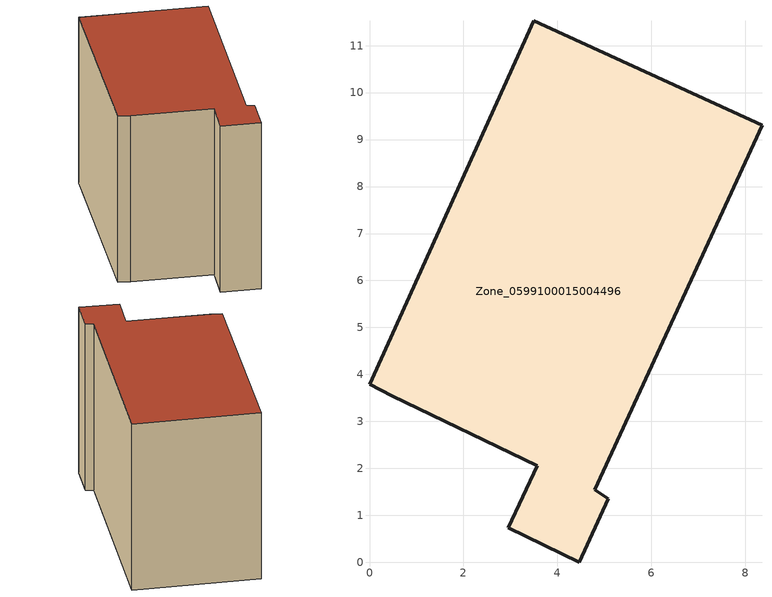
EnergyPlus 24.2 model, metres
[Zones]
Zone_0599100015004496
 floor ground (C_G): 5.08,1.35 4.46,0 2.95,0.74 3.57,2.06 0.47,3.54 0,3.79 3.49,11.53 8.36,9.3 4.8,1.54 z0.96
 wall outside (C_F): 0.47,3.54 3.57,2.06 2.95,0.74 4.46,0 5.08,1.35 4.8,1.54 8.36,9.3 3.49,11.53 0,3.79 0.47,3.54 z0.96:8.64
 roof outside (C_R): 4.8,1.54 8.36,9.3 3.49,11.53 0,3.79 0.47,3.54 3.57,2.06 2.95,0.74 4.46,0 5.08,1.35 z8.64
[BUILDING]
Pand.0599100015004496: North Axis=0; Terrain=City; Loads Convergence Tolerance Value=0.04; Temperature Convergence Tolerance Value=0.4; Solar Distribution=FullExterior; Maximum Number of Warmup Days=25; Minimum Number of Warmup Days=1
[Site:Location]
Rotterdam.The.Hague.AP_ZH_NLD Design_Conditions: Latitude=51.96; Longitude=4.45; Time Zone=1; Elevation=-4.5
[SITE:GROUNDTEMPERATURE:BUILDINGSURFACE]
18, 18, 18, 18, 18, 18, 18, 18, 18, 18, 18, 18
[MATERIAL] Thermal Absorptance=0.9; Solar Absorptance=0.7; Visible Absorptance=0.7
Name | Roughness | Thickness | Conductivity | Density | Specific Heat
G.TI.1965-1974 | MediumSmooth | 0.15 | 0.882353 | 540 | 1210
F.TI.1965-1974 | Rough | 0.3 | 0.697674 | 1920 | 840
R.TI.1965-1974 | MediumRough | 0.2 | 0.232558 | 1500 | 1000
[CONSTRUCTION]
C_G: G.TI.1965-1974
C_F: F.TI.1965-1974
C_R: R.TI.1965-1974
[ZONE]
Zone_0599100015004496: Type=1; Multiplier=1; Ceiling Height=Autocalculate; Volume=Autocalculate; Floor Area=autocalculate; Part of Total Floor Area=Yes
[ZONEINFILTRATION:DESIGNFLOWRATE]
Infil_Zone_0599100015004496: Zone or ZoneList or Space or SpaceList=Zone_0599100015004496; Schedule=AlwaysOn; Design Flow Rate Calculation Method=Flow/Area; Flow Rate per Floor Area=0.003; Constant Term Coefficient=1; Temperature Term Coefficient=0; Velocity Term Coefficient=0; Velocity Squared Term Coefficient=0
[HVACTEMPLATE:ZONE:IDEALLOADSAIRSYSTEM]
Zone_0599100015004496: Maximum Heating Supply Air Temperature=50; Minimum Cooling Supply Air Temperature=13; Maximum Heating Supply Air Humidity Ratio=0.0156; Minimum Cooling Supply Air Humidity Ratio=0.0077; Heating Limit=NoLimit; Cooling Limit=NoLimit; Dehumidification Control Type=ConstantSensibleHeatRatio; Cooling Sensible Heat Ratio=0.7; Dehumidification Setpoint=60; Humidification Control Type=None; Humidification Setpoint=30; Outdoor Air Method=None; Outdoor Air Flow Rate per Person=0.00944; Outdoor Air Flow Rate per Zone Floor Area=0; Outdoor Air Flow Rate per Zone=0; Demand Controlled Ventilation Type=None; Outdoor Air Economizer Type=NoEconomizer; Heat Recovery Type=None; Sensible Heat Recovery Effectiveness=0.7; Latent Heat Recovery Effectiveness=0.65
[ZONECONTROL:THERMOSTAT]
ThermostatControl_Zone_0599100015004496: Zone or ZoneList=Zone_0599100015004496; Control Type Schedule=DualSetpointControlType; Control 1=Thermostat_Zone_0599100015004496; Temperature Difference Between Cutout And Setpoint=0
[THERMOSTATSETPOINT:DUALSETPOINT]
Thermostat_Zone_0599100015004496: Heating Setpoint Temperature Schedule=HeatingSetpoint_Zone_0599100015004496; Cooling Setpoint Temperature Schedule=CoolingSetpoint_Zone_0599100015004496
[SCHEDULE:COMPACT]
HeatingSetpoint_Zone_0599100015004496: Through: 12/31, For: AllDays, Until: 24:00, 21
CoolingSetpoint_Zone_0599100015004496: Through: 12/31, For: AllDays, Until: 24:00, 24
DualSetpointControlType: Through: 12/31, For: AllDays, Until: 24:00, 4
AlwaysOn: Through: 12/31, For: AllDays, Until: 24:00, 1
